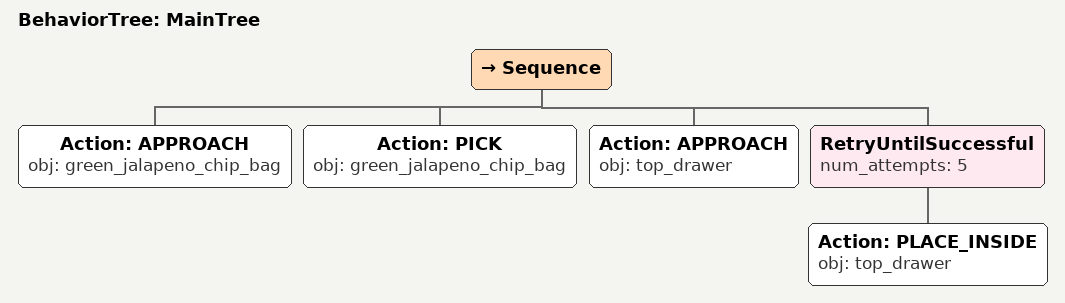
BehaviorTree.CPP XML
<root main_tree_to_execute="MainTree">
  <BehaviorTree ID="MainTree">
    <Sequence>
      <!-- Approach green_jalapeno_chip_bag -->
      <Action ID="APPROACH" obj="green_jalapeno_chip_bag" />
      <!-- Pick green_jalapeno_chip_bag -->
      <Action ID="PICK" obj="green_jalapeno_chip_bag" />
      <!-- Approach top_drawer -->
      <Action ID="APPROACH" obj="top_drawer" />
      <!-- Retry PLACE_INSIDE top_drawer up to 5 attempts -->
      <RetryUntilSuccessful num_attempts="5">
        <!-- Place inside top_drawer -->
        <Action ID="PLACE_INSIDE" obj="top_drawer" />
      </RetryUntilSuccessful>
    </Sequence>
  </BehaviorTree>
</root>
